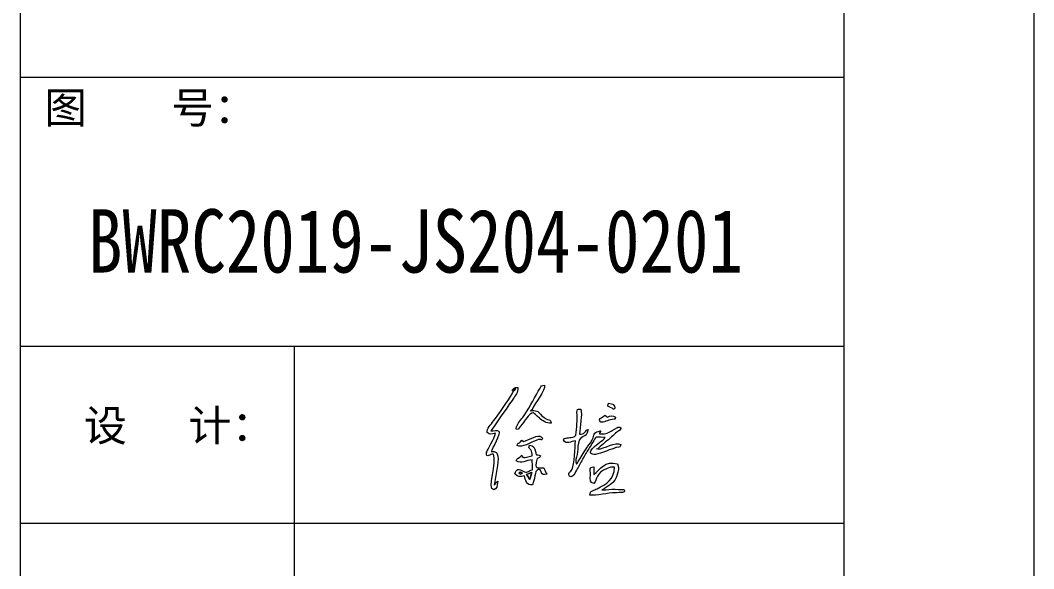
# Model space of a CAD drawing. Header units: millimetres. Extents: x 130143 to 328923, y 19139 to 134795.
# Drawn here: x 159743 to 166143, y 28475 to 31939 of the extents above; entities that cross this region are included whole.
import ezdxf
from ezdxf.enums import TextEntityAlignment as Align

# ---------------------------------------------------------------- set-up
doc = ezdxf.new("R2010")
doc.units = ezdxf.units.MM
doc.header["$LTSCALE"] = 10
doc.layers.add('邦威智能化', color=7, linetype='Continuous', lineweight=18)
doc.styles.get("Standard").update_dxf_attribs({"font": 'arial.ttf'})
doc.styles.add('仿宋体', font='', dxfattribs={"width": 0.8})
doc.styles.get('仿宋体').set_extended_font_data('宋体')

# ---------------------------------------------------------------- blocks, each defined once
blk = doc.blocks.new('图框')
for p, q in [((34698.4, 589.7), (34698.4, -29110.3)), ((34698.4, -14710), (41198.4, -14710)), ((34698.4, -16833.3), (41198.4, -16833.3)), ((36860.1, -16833.3), (36860.1, -23716)), ((34698.4, -18229.8), (41198.4, -18229.8))]:
    blk.add_line(p, q)
for points in [[(-2301.6, 1739.7), (42698.4, 1739.7), (42698.4, -30260.3), (-2301.6, -30260.3)], [(-801.6, 589.7), (41198.4, 589.7), (41198.4, -29110.3), (-801.6, -29110.3)]]:
    blk.add_lwpolyline(points, close=True)
blk.add_text('图       号：', height=245.65).set_placement((34889.6, -15073.6))
blk.add_text('设     计：', height=245.65).set_placement((35200, -17582.6), (36706.3, -17582.6), align=Align.ALIGNED)

msp = doc.modelspace()

# ---------------------------------------------------------------- linework, layer by layer
at = {"layer": '邦威智能化'}
for points, knots in [([(163095.84466, 29394.48688, 0), (163092.84164, 29427.29743, 0), (163077.97429, 29400.71281, 0), (163037.92095, 29441.59704, 0), (163037.92095, 29441.59704, 0), (163010.59625, 29469.48624, 0), (163015.2992, 29471.43678, 0), (162973.56118, 29474.40401, 0), (162973.56118, 29474.40401, 0), (162991.70527, 29525.36135, 0), (163064.12336, 29599.82818, 0), (163053.2283, 29634.21172, 0), (163053.2283, 29634.21172, 0), (163034.67401, 29634.58649, 0), (163033.67034, 29628.01531, 0), (163025.45059, 29614.5429, 0), (163025.45059, 29614.5429, 0), (162995.57928, 29565.57561, 0), (162966.43995, 29505.09077, 0), (162925.8705, 29443.57066, 0), (162925.8705, 29443.57066, 0), (162913.50908, 29424.82477, 0), (162891.33137, 29401.98845, 0), (162880.69243, 29378.95621, 0), (162880.69243, 29378.95621, 0), (162876.83435, 29370.60854, 0), (162866.18558, 29347.3737, 0), (162888.36797, 29356.3874, 0), (162888.36797, 29356.3874, 0), (162888.36797, 29356.3874, 0), (162935.04595, 29419.28647, 0), (162935.04595, 29419.28647, 0), (162935.04595, 29419.28647, 0), (162983.10945, 29482.19569, 0), (162980.99183, 29460.27426, 0), (163021.74214, 29425.67581, 0), (163021.74214, 29425.67581, 0), (163039.55171, 29410.55511, 0), (163068.59679, 29391.15819, 0), (163095.84466, 29394.48688, 0)], [0, 0, 0, 0, 38976.8465210166, 38976.8465210166, 38976.8465210166, 38976.8508084698, 77953.6930420333, 77953.6930420333, 77953.6930420333, 77953.6973294863, 116930.5395630499, 116930.5395630499, 116930.5395630499, 116930.543850503, 155907.3860840665, 155907.3860840665, 155907.3860840665, 155907.3903715196, 194884.2326050831, 194884.2326050831, 194884.2326050831, 194884.2368925363, 233861.0791260998, 233861.0791260998, 233861.0791260998, 233861.0834135529, 272837.9256471164, 272837.9256471164, 272837.9256471164, 272837.9299345698, 311814.7721681332, 311814.7721681332, 311814.7721681332, 311814.7764555863, 350791.6186891497, 350791.6186891497, 350791.6186891497, 350791.6229766027, 428745.3117311829, 428745.3117311829, 428745.3117311829, 428745.3117311829]), ([(162848.00561, 29599.90779, 0), (162848.00561, 29599.90779, 0), (162870.88976, 29610.57275, 0), (162870.88976, 29610.57275, 0), (162870.88976, 29610.57275, 0), (162859.66889, 29593.385, 0), (162867.94479, 29615.7586, 0), (162848.85174, 29578.57126, 0), (162848.85174, 29578.57126, 0), (162829.43192, 29540.76145, 0), (162759.04377, 29445.90242, 0), (162732.23627, 29408.00224, 0), (162732.23627, 29408.00224, 0), (162717.41438, 29387.03663, 0), (162687.16253, 29358.06636, 0), (162690.6962, 29335.1698, 0), (162690.6962, 29335.1698, 0), (162711.23418, 29317.04757, 0), (162718.88252, 29325.8645, 0), (162745.19978, 29330.39182, 0), (162745.19978, 29330.39182, 0), (162738.03782, 29299.12774, 0), (162691.81255, 29224.45534, 0), (162688.32385, 29210.70566, 0), (162688.32385, 29210.70566, 0), (162684.18471, 29194.42305, 0), (162688.49997, 29228.30496, 0), (162687.10808, 29203.27239, 0), (162687.10808, 29203.27239, 0), (162685.34285, 29171.56747, 0), (162711.36783, 29200.10453, 0), (162731.1057, 29198.87053, 0), (162731.1057, 29198.87053, 0), (162755.78179, 29150.55737, 0), (162688.02017, 28974.85241, 0), (162734.10604, 28973.63748, 0), (162734.10604, 28973.63748, 0), (162752.35454, 28976.19867, 0), (162754.61708, 28998.21028, 0), (162758.56777, 29028.40739, 0), (162758.56777, 29028.40739, 0), (162745.82953, 29020.14085, 0), (162745.85498, 29013.44419, 0), (162735.59892, 29001.63146, 0), (162735.59892, 29001.63146, 0), (162743.31732, 29064.13657, 0), (162766.21656, 29144.4019, 0), (162759.17532, 29186.1526, 0), (162759.17532, 29186.1526, 0), (162755.20206, 29209.73793, 0), (162747.78489, 29216.24846, 0), (162716.69595, 29216.16227, 0), (162716.69595, 29216.16227, 0), (162727.09132, 29243.57811, 0), (162776.76177, 29317.31186, 0), (162766.03822, 29344.28335, 0), (162766.03822, 29344.28335, 0), (162752.01794, 29352.51731, 0), (162736.64773, 29345.45023, 0), (162715.07577, 29345.32816, 0), (162715.07577, 29345.32816, 0), (162715.07577, 29345.32816, 0), (162855.17054, 29547.05479, 0), (162855.17054, 29547.05479, 0), (162855.17054, 29547.05479, 0), (162871.68921, 29572.62003, 0), (162886.86462, 29586.53005, 0), (162885.02104, 29619.28496, 0), (162885.02104, 29619.28496, 0), (162861.11302, 29620.75725, 0), (162861.55728, 29615.15039, 0), (162848.00561, 29599.90779, 0)], [0, 0, 0, 0, 39848.876408341, 39848.876408341, 39848.876408341, 39848.8839796276, 79697.7528166821, 79697.7528166821, 79697.7528166821, 79697.7603879686, 119546.6292250232, 119546.6292250232, 119546.6292250232, 119546.6367963097, 159395.5056333643, 159395.5056333643, 159395.5056333643, 159395.5132046508, 199244.3820417053, 199244.3820417053, 199244.3820417053, 199244.3896129919, 239093.2584500464, 239093.2584500464, 239093.2584500464, 239093.266021333, 278942.1348583875, 278942.1348583875, 278942.1348583875, 278942.142429674, 318791.0112667288, 318791.0112667288, 318791.0112667288, 318791.0188380151, 358639.8876750697, 358639.8876750697, 358639.8876750697, 358639.8952463561, 398488.7640834108, 398488.7640834108, 398488.7640834108, 398488.7716546973, 438337.6404917518, 438337.6404917518, 438337.6404917518, 438337.6480630384, 478186.5169000931, 478186.5169000931, 478186.5169000931, 478186.5244713793, 518035.393308434, 518035.393308434, 518035.393308434, 518035.4008797205, 557884.269716775, 557884.269716775, 557884.269716775, 557884.2772880616, 597733.1461251162, 597733.1461251162, 597733.1461251162, 597733.1536964028, 637582.0225334569, 637582.0225334569, 637582.0225334569, 637582.0301047438, 677430.898941798, 677430.898941798, 677430.898941798, 677430.9065130847, 757128.6517584805, 757128.6517584805, 757128.6517584805, 757128.6517584805]), ([(163457.48069, 29520.80564, 0), (163452.27867, 29495.85148, 0), (163446.85904, 29505.93784, 0), (163480.97869, 29488.08584, 0), (163480.97869, 29488.08584, 0), (163483.11945, 29486.97089, 0), (163483.91499, 29476.98015, 0), (163495.30758, 29485.34358, 0), (163495.30758, 29485.34358, 0), (163501.84579, 29490.14165, 0), (163505.16295, 29514.83684, 0), (163457.48069, 29520.80564, 0)], [0, 0, 0, 0, 33937.507461718, 33937.507461718, 33937.507461718, 33937.5088192183, 67875.014923436, 67875.014923436, 67875.014923436, 67875.0162809364, 135750.0298468721, 135750.0298468721, 135750.0298468721, 135750.0298468721]), ([(162970.03034, 29476.11641, 0), (162970.59528, 29476.63261, 0), (162971.15487, 29474.8186, 0), (162971.03418, 29474.06662, 0), (162971.03418, 29474.06662, 0), (162970.98448, 29473.75699, 0), (162971.46019, 29473.1872, 0), (162971.4434, 29473.22392, 0), (162971.4434, 29473.22392, 0), (162971.3623, 29473.39007, 0), (162960.64254, 29467.66375, 0), (162970.03034, 29476.11641, 0)], [0, 0, 0, 0, 34811.385793775, 34811.385793775, 34811.385793775, 34811.3871862304, 69622.7715875499, 69622.7715875499, 69622.7715875499, 69622.7729800053, 139245.5431750998, 139245.5431750998, 139245.5431750998, 139245.5431750998]), ([(163251.77437, 29318.99835, 0), (163235.68613, 29297.03359, 0), (163209.20964, 29306.00206, 0), (163190.61201, 29300.55898, 0), (163190.61201, 29300.55898, 0), (163170.66251, 29294.71467, 0), (163181.54222, 29301.40219, 0), (163174.77953, 29288.13831, 0), (163174.77953, 29288.13831, 0), (163187.46007, 29254.31327, 0), (163224.41191, 29282.44636, 0), (163249.16837, 29282.26715, 0), (163249.16837, 29282.26715, 0), (163246.18735, 29241.29135, 0), (163242.63131, 29132.27967, 0), (163228.62036, 29104.74087, 0), (163228.62036, 29104.74087, 0), (163217.60586, 29083.07908, 0), (163196.98794, 29083.52985, 0), (163212.56926, 29058.94345, 0), (163212.56926, 29058.94345, 0), (163231.61874, 29043.24373, 0), (163247.95478, 29083.74912, 0), (163260.61687, 29106.24111, 0), (163260.61687, 29106.24111, 0), (163273.26811, 29128.7008, 0), (163285.58307, 29150.12551, 0), (163298.62069, 29174.32111, 0), (163298.62069, 29174.32111, 0), (163311.65743, 29198.51118, 0), (163324.72887, 29219.52521, 0), (163338.04407, 29240.11445, 0), (163338.04407, 29240.11445, 0), (163349.66347, 29258.08899, 0), (163368.13072, 29292.93227, 0), (163379.47668, 29306.765, 0), (163379.47668, 29306.765, 0), (163379.47668, 29306.765, 0), (163436.73808, 29303.9038, 0), (163436.73808, 29303.9038, 0), (163436.73808, 29303.9038, 0), (163421.01607, 29281.35847, 0), (163383.90544, 29263.57898, 0), (163360.06052, 29237.81143, 0), (163360.06052, 29237.81143, 0), (163346.19246, 29222.8238, 0), (163330.02905, 29198.65916, 0), (163365.04502, 29196.21503, 0), (163365.04502, 29196.21503, 0), (163386.46555, 29194.72229, 0), (163463.40422, 29226.04508, 0), (163490.57972, 29235.14214, 0), (163490.57972, 29235.14214, 0), (163493.24613, 29236.02999, 0), (163500.23928, 29238.50339, 0), (163500.56735, 29238.60387, 0), (163500.56735, 29238.60387, 0), (163500.56735, 29238.60387, 0), (163507.41469, 29240.52216, 0), (163507.41469, 29240.52216, 0), (163507.41469, 29240.52216, 0), (163538.29135, 29247.90784, 0), (163528.82475, 29236.17258, 0), (163535.24426, 29259.06534, 0), (163535.24426, 29259.06534, 0), (163499.84177, 29282.81193, 0), (163429.86231, 29229.08635, 0), (163390.53618, 29230.86109, 0), (163390.53618, 29230.86109, 0), (163403.01536, 29250.23465, 0), (163446.56947, 29279.39522, 0), (163466.19855, 29297.05968, 0), (163466.19855, 29297.05968, 0), (163501.00911, 29328.38932, 0), (163484.95428, 29319.88376, 0), (163522.7283, 29345.40069, 0), (163522.7283, 29345.40069, 0), (163527.28826, 29348.47449, 0), (163529.64147, 29348.93052, 0), (163532.23467, 29353.88537, 0), (163532.23467, 29353.88537, 0), (163536.04666, 29361.1685, 0), (163540.88618, 29372.73329, 0), (163517.84292, 29369.09839, 0), (163517.84292, 29369.09839, 0), (163517.84292, 29369.09839, 0), (163474.03478, 29343.3022, 0), (163474.03478, 29343.3022, 0), (163474.03478, 29343.3022, 0), (163450.92303, 29331.28989, 0), (163433.86918, 29322.95602, 0), (163402.06381, 29327.80575, 0), (163402.06381, 29327.80575, 0), (163399.86952, 29338.76398, 0), (163399.13577, 29321.57747, 0), (163409.91645, 29346.76488, 0), (163409.91645, 29346.76488, 0), (163409.91645, 29346.76488, 0), (163379.30789, 29337.19794, 0), (163379.30789, 29337.19794, 0), (163379.30789, 29337.19794, 0), (163354.54416, 29317.26088, 0), (163379.78997, 29315.46611, 0), (163327.33035, 29248.87828, 0), (163327.33035, 29248.87828, 0), (163327.33035, 29248.87828, 0), (163255.92507, 29135.4206, 0), (163255.92507, 29135.4206, 0), (163255.92507, 29135.4206, 0), (163244.51701, 29158.02134, 0), (163256.61894, 29168.15391, 0), (163260.77768, 29197.27971, 0), (163260.77768, 29197.27971, 0), (163264.0133, 29219.91216, 0), (163262.71697, 29240.17527, 0), (163267.8203, 29267.30617, 0), (163267.8203, 29267.30617, 0), (163279.55845, 29329.62549, 0), (163317.32622, 29287.29318, 0), (163329.45298, 29354.50717, 0), (163329.45298, 29354.50717, 0), (163315.29119, 29351.64736, 0), (163323.61493, 29349.93702, 0), (163306.61698, 29334.74279, 0), (163306.61698, 29334.74279, 0), (163298.1949, 29327.21841, 0), (163289.98891, 29322.80713, 0), (163274.37436, 29325.31336, 0), (163274.37436, 29325.31336, 0), (163277.41339, 29371.35033, 0), (163293.95935, 29447.75776, 0), (163283.60321, 29481.93002, 0), (163283.60321, 29481.93002, 0), (163259.41083, 29484.45751, 0), (163258.2138, 29480.03857, 0), (163258.8618, 29461.49595, 0), (163258.8618, 29461.49595, 0), (163260.4515, 29415.81634, 0), (163258.86987, 29364.40691, 0), (163251.77437, 29318.99835, 0)], [0, 0, 0, 0, 39147.1095995892, 39147.1095995892, 39147.1095995892, 39147.1236925486, 78294.2191991784, 78294.2191991784, 78294.2191991784, 78294.2332921378, 117441.3287987674, 117441.3287987674, 117441.3287987674, 117441.3428917268, 156588.4383983566, 156588.4383983566, 156588.4383983566, 156588.452491316, 195735.5479979457, 195735.5479979457, 195735.5479979457, 195735.5620909052, 234882.6575975348, 234882.6575975348, 234882.6575975348, 234882.6716904944, 274029.767197124, 274029.767197124, 274029.767197124, 274029.7812900836, 313176.8767967133, 313176.8767967133, 313176.8767967133, 313176.8908896726, 352323.9863963024, 352323.9863963024, 352323.9863963024, 352324.0004892618, 391471.0959958915, 391471.0959958915, 391471.0959958915, 391471.110088851, 430618.2055954806, 430618.2055954806, 430618.2055954806, 430618.21968844, 469765.3151950697, 469765.3151950697, 469765.3151950697, 469765.3292880292, 508912.4247946589, 508912.4247946589, 508912.4247946589, 508912.4388876183, 548059.5343942482, 548059.5343942482, 548059.5343942482, 548059.5484872074, 587206.6439938373, 587206.6439938373, 587206.6439938373, 587206.658086797, 626353.7535934264, 626353.7535934264, 626353.7535934264, 626353.7676863857, 665500.8631930157, 665500.8631930157, 665500.8631930157, 665500.8772859749, 704647.9727926048, 704647.9727926048, 704647.9727926048, 704647.9868855641, 743795.0823921937, 743795.0823921937, 743795.0823921937, 743795.0964851534, 782942.1919917829, 782942.1919917829, 782942.1919917829, 782942.2060847427, 822089.3015913722, 822089.3015913722, 822089.3015913722, 822089.3156843322, 861236.4111909613, 861236.4111909613, 861236.4111909613, 861236.4252839208, 900383.5207905507, 900383.5207905507, 900383.5207905507, 900383.5348835099, 939530.6303901394, 939530.6303901394, 939530.6303901394, 939530.6444830992, 978677.7399897294, 978677.7399897294, 978677.7399897294, 978677.7540826881, 1017824.849589318, 1017824.849589318, 1017824.849589318, 1017824.863682277, 1056971.9591889069, 1056971.9591889069, 1056971.9591889069, 1056971.9732818659, 1096119.0687884961, 1096119.0687884961, 1096119.0687884961, 1096119.0828814551, 1135266.178388085, 1135266.178388085, 1135266.178388085, 1135266.192481044, 1174413.2879876739, 1174413.2879876739, 1174413.2879876739, 1174413.3020806341, 1213560.397587263, 1213560.397587263, 1213560.397587263, 1213560.411680223, 1252707.5071868531, 1252707.5071868531, 1252707.5071868531, 1252707.5212798109, 1291854.6167864411, 1291854.6167864411, 1291854.6167864411, 1291854.630879401, 1331001.72638603, 1331001.72638603, 1331001.72638603, 1331001.7404789899, 1409295.9455852089, 1409295.9455852089, 1409295.9455852089, 1409295.9455852089]), ([(163451.33194, 29432.07232, 0), (163433.35171, 29441.11202, 0), (163454.55357, 29431.2603, 0), (163435.19319, 29444.45766, 0), (163435.19319, 29444.45766, 0), (163408.14259, 29422.67571, 0), (163410.85053, 29432.44441, 0), (163398.96732, 29415.93581, 0), (163398.96732, 29415.93581, 0), (163398.96732, 29415.93581, 0), (163408.76072, 29400.51935, 0), (163408.76072, 29400.51935, 0), (163408.76072, 29400.51935, 0), (163429.1851, 29398.72142, 0), (163451.03298, 29411.16346, 0), (163482.00132, 29418.30756, 0), (163482.00132, 29418.30756, 0), (163505.80217, 29423.80027, 0), (163495.08169, 29409.44744, 0), (163501.4279, 29432.59018, 0), (163501.4279, 29432.59018, 0), (163484.90716, 29446.34132, 0), (163468.13971, 29440.60449, 0), (163451.33194, 29432.07232, 0)], [0, 0, 0, 0, 36871.8335420678, 36871.8335420678, 36871.8335420678, 36871.8361230961, 73743.6670841356, 73743.6670841356, 73743.6670841356, 73743.669665164, 110615.5006262035, 110615.5006262035, 110615.5006262035, 110615.5032072318, 147487.3341682712, 147487.3341682712, 147487.3341682712, 147487.3367492996, 184359.1677103391, 184359.1677103391, 184359.1677103391, 184359.1702913674, 258102.8347944747, 258102.8347944747, 258102.8347944747, 258102.8347944747]), ([(162910.2949, 29287.37716, 0), (162882.21368, 29248.7853, 0), (162889.49065, 29284.05215, 0), (162881.39719, 29253.52175, 0), (162881.39719, 29253.52175, 0), (162909.99989, 29236.35108, 0), (162968.89881, 29272.20847, 0), (163005.48495, 29287.63898, 0), (163005.48495, 29287.63898, 0), (163038.79354, 29301.69556, 0), (163030.96409, 29275.03625, 0), (163041.52564, 29299.91853, 0), (163041.52564, 29299.91853, 0), (163023.36699, 29327.49354, 0), (162982.88535, 29302.74015, 0), (162933.85543, 29283.20988, 0), (162933.85543, 29283.20988, 0), (162912.00076, 29274.50657, 0), (162929.90682, 29273.83882, 0), (162910.2949, 29287.37716, 0)], [0, 0, 0, 0, 36391.6027732754, 36391.6027732754, 36391.6027732754, 36391.6049567716, 72783.2055465508, 72783.2055465508, 72783.2055465508, 72783.2077300469, 109174.8083198261, 109174.8083198261, 109174.8083198261, 109174.8105033223, 145566.4110931015, 145566.4110931015, 145566.4110931015, 145566.4132765978, 218349.6166396523, 218349.6166396523, 218349.6166396523, 218349.6166396523]), ([(162976.24536, 29188.01299, 0), (162966.628, 29185.90407, 0), (162929.50563, 29174.37666, 0), (162922.33124, 29177.55865, 0), (162922.33124, 29177.55865, 0), (162900.5469, 29187.20893, 0), (162927.23409, 29170.43645, 0), (162915.73875, 29183.80069, 0), (162915.73875, 29183.80069, 0), (162915.73875, 29183.80069, 0), (162909.77212, 29192.52857, 0), (162909.77212, 29192.52857, 0), (162909.77212, 29192.52857, 0), (162903.84462, 29184.60947, 0), (162910.22366, 29191.38415, 0), (162902.89214, 29183.62234, 0), (162902.89214, 29183.62234, 0), (162902.03769, 29182.71589, 0), (162899.01364, 29179.59976, 0), (162897.9714, 29178.68943, 0), (162897.9714, 29178.68943, 0), (162880.60852, 29163.55378, 0), (162885.01689, 29180.38303, 0), (162875.29628, 29157.27713, 0), (162875.29628, 29157.27713, 0), (162907.46737, 29132.90351, 0), (162938.50388, 29161.67411, 0), (162976.82222, 29162.91398, 0), (162976.82222, 29162.91398, 0), (162976.82222, 29162.91398, 0), (162977.06721, 29099.06831, 0), (162977.06721, 29099.06831, 0), (162977.06721, 29099.06831, 0), (162948.63353, 29093.44009, 0), (162944.47955, 29074.41477, 0), (162919.78575, 29090.85028, 0), (162919.78575, 29090.85028, 0), (162894.92743, 29107.39161, 0), (162872.27788, 29106.881, 0), (162867.38042, 29073.36478, 0), (162867.38042, 29073.36478, 0), (162885.24973, 29053.35117, 0), (162901.19806, 29054.44393, 0), (162924.99613, 29061.93352, 0), (162924.99613, 29061.93352, 0), (162937.59499, 29036.50432, 0), (162935.61829, 28998.92346, 0), (162978.68009, 29004.41574, 0), (162978.68009, 29004.41574, 0), (162998.6965, 29063.39858, 0), (162992.06149, 29105.41871, 0), (163020.02118, 29101.66266, 0), (163020.02118, 29101.66266, 0), (163040.84188, 29098.87097, 0), (163023.76763, 29056.34584, 0), (163068.29037, 29073.06042, 0), (163068.29037, 29073.06042, 0), (163063.89971, 29087.64941, 0), (163068.51509, 29073.50644, 0), (163063.0947, 29082.95202, 0), (163063.0947, 29082.95202, 0), (163063.0947, 29082.95202, 0), (163050.38864, 29111.21157, 0), (163050.38864, 29111.21157, 0), (163050.38864, 29111.21157, 0), (163007.64232, 29120.65322, 0), (162987.76301, 29087.61331, 0), (163007.84736, 29170.87135, 0), (163007.84736, 29170.87135, 0), (163027.49159, 29182.02231, 0), (163020.09489, 29169.93213, 0), (163029.08237, 29187.8697, 0), (163029.08237, 29187.8697, 0), (162997.7208, 29205.90857, 0), (163005.87695, 29175.20316, 0), (162995.86569, 29216.18847, 0), (162995.86569, 29216.18847, 0), (162990.84449, 29236.74318, 0), (162986.76835, 29254.45782, 0), (162958.85054, 29254.76444, 0), (162958.85054, 29254.76444, 0), (162951.90713, 29227.58291, 0), (162955.52005, 29245.64014, 0), (162967.34911, 29224.99095, 0), (162967.34911, 29224.99095, 0), (162973.70651, 29213.89198, 0), (162976.48213, 29203.48134, 0), (162976.24536, 29188.01299, 0)], [0, 0, 0, 0, 39092.1967936022, 39092.1967936022, 39092.1967936022, 39092.2057848074, 78184.3935872044, 78184.3935872044, 78184.3935872044, 78184.4025784096, 117276.5903808064, 117276.5903808064, 117276.5903808064, 117276.5993720117, 156368.7871744087, 156368.7871744087, 156368.7871744087, 156368.796165614, 195460.9839680109, 195460.9839680109, 195460.9839680109, 195460.9929592161, 234553.1807616131, 234553.1807616131, 234553.1807616131, 234553.1897528183, 273645.3775552152, 273645.3775552152, 273645.3775552152, 273645.3865464206, 312737.5743488174, 312737.5743488174, 312737.5743488174, 312737.5833400229, 351829.7711424196, 351829.7711424196, 351829.7711424196, 351829.7801336248, 390921.9679360218, 390921.9679360218, 390921.9679360218, 390921.9769272271, 430014.1647296238, 430014.1647296238, 430014.1647296238, 430014.1737208292, 469106.3615232262, 469106.3615232262, 469106.3615232262, 469106.3705144315, 508198.5583168282, 508198.5583168282, 508198.5583168282, 508198.5673080335, 547290.7551104304, 547290.7551104304, 547290.7551104304, 547290.7641016358, 586382.9519040328, 586382.9519040328, 586382.9519040328, 586382.9608952383, 625475.1486976347, 625475.1486976347, 625475.1486976347, 625475.1576888403, 664567.3454912369, 664567.3454912369, 664567.3454912369, 664567.3544824423, 703659.5422848392, 703659.5422848392, 703659.5422848392, 703659.5512760446, 742751.7390784413, 742751.7390784413, 742751.7390784413, 742751.7480696465, 781843.9358720437, 781843.9358720437, 781843.9358720437, 781843.9448632487, 820936.1326656457, 820936.1326656457, 820936.1326656457, 820936.1416568508, 899120.5262528502, 899120.5262528502, 899120.5262528502, 899120.5262528502]), ([(163384.60197, 29233.57178, 0), (163384.60197, 29233.57178, 0), (163386.36434, 29230.77069, 0), (163386.36434, 29230.77069, 0), (163386.36434, 29230.77069, 0), (163386.16918, 29231.07425, 0), (163383.68684, 29232.95866, 0), (163384.60197, 29233.57178, 0)], [0, 0, 0, 0, 33502.0550999903, 33502.0550999903, 33502.0550999903, 33502.0561050519, 100506.1652999708, 100506.1652999708, 100506.1652999708, 100506.1652999708]), ([(163365.7499, 29069.22651, 0), (163365.7499, 29069.22651, 0), (163366.00284, 29118.36501, 0), (163366.00284, 29118.36501, 0), (163366.00284, 29118.36501, 0), (163333.64004, 29116.84417, 0), (163344.48901, 29103.7992, 0), (163343.32471, 29067.07481, 0), (163343.32471, 29067.07481, 0), (163342.37093, 29036.99787, 0), (163337.06836, 29017.14168, 0), (163365.9134, 29012.82382, 0), (163365.9134, 29012.82382, 0), (163388.67028, 29037.64301, 0), (163375.34676, 29081.34923, 0), (163449.47133, 29108.77919, 0), (163449.47133, 29108.77919, 0), (163466.27088, 29114.99864, 0), (163474.84519, 29117.71169, 0), (163496.63297, 29115.46806, 0), (163496.63297, 29115.46806, 0), (163492.36396, 29038.12802, 0), (163447.23458, 29010.35463, 0), (163385.2924, 28980.4135, 0), (163385.2924, 28980.4135, 0), (163375.87844, 28975.86147, 0), (163366.39669, 28971.55854, 0), (163357.53681, 28966.57161, 0), (163357.53681, 28966.57161, 0), (163343.713, 28958.78558, 0), (163342.21424, 28959.23599, 0), (163339.76312, 28939.65377, 0), (163339.76312, 28939.65377, 0), (163382.09096, 28933.36468, 0), (163454.61158, 28955.14787, 0), (163502.26407, 28954.75344, 0), (163502.26407, 28954.75344, 0), (163502.26407, 28954.75344, 0), (163546.47407, 28957.15186, 0), (163546.47407, 28957.15186, 0), (163546.47407, 28957.15186, 0), (163558.52833, 28960.34427, 0), (163551.37442, 28957.50533, 0), (163559.4742, 28962.27963, 0), (163559.4742, 28962.27963, 0), (163555.85633, 28982.17805, 0), (163558.95136, 28972.23794, 0), (163499.45528, 28976.83037, 0), (163499.45528, 28976.83037, 0), (163466.55346, 28979.37188, 0), (163454.68468, 28971.5046, 0), (163421.78456, 28973.91539, 0), (163421.78456, 28973.91539, 0), (163446.73977, 28999.9925, 0), (163497.13565, 28999.16341, 0), (163517.78747, 29084.04889, 0), (163517.78747, 29084.04889, 0), (163524.82797, 29113.00141, 0), (163521.57241, 29112.71857, 0), (163514.77992, 29136.79611, 0), (163514.77992, 29136.79611, 0), (163435.45141, 29158.99483, 0), (163406.52382, 29104.49365, 0), (163365.7499, 29069.22651, 0)], [0, 0, 0, 0, 37734.6236381504, 37734.6236381504, 37734.6236381504, 37734.6300530364, 75469.2472763008, 75469.2472763008, 75469.2472763008, 75469.2536911869, 113203.8709144512, 113203.8709144512, 113203.8709144512, 113203.8773293372, 150938.4945526017, 150938.4945526017, 150938.4945526017, 150938.5009674877, 188673.1181907521, 188673.1181907521, 188673.1181907521, 188673.1246056381, 226407.7418289026, 226407.7418289026, 226407.7418289026, 226407.7482437885, 264142.3654670531, 264142.3654670531, 264142.3654670531, 264142.3718819391, 301876.9891052036, 301876.9891052036, 301876.9891052036, 301876.9955200894, 339611.6127433538, 339611.6127433538, 339611.6127433538, 339611.6191582399, 377346.2363815043, 377346.2363815043, 377346.2363815043, 377346.2427963905, 415080.8600196547, 415080.8600196547, 415080.8600196547, 415080.8664345407, 452815.4836578052, 452815.4836578052, 452815.4836578052, 452815.4900726912, 490550.1072959556, 490550.1072959556, 490550.1072959556, 490550.1137108416, 528284.7309341058, 528284.7309341058, 528284.7309341058, 528284.7373489921, 566019.3545722563, 566019.3545722563, 566019.3545722563, 566019.3609871424, 641488.6018485572, 641488.6018485572, 641488.6018485572, 641488.6018485572]), ([(162892.60884, 29078.91761, 0), (162897.212, 29092.89678, 0), (162908.31118, 29082.64748, 0), (162913.74294, 29076.98309, 0), (162913.74294, 29076.98309, 0), (162902.26185, 29071.70792, 0), (162905.48462, 29068.71212, 0), (162892.60884, 29078.91761, 0)], [0, 0, 0, 0, 34103.7325042185, 34103.7325042185, 34103.7325042185, 34103.7335273304, 102311.1975126554, 102311.1975126554, 102311.1975126554, 102311.1975126554]), ([(162939.50687, 29070.00631, 0), (162948.75302, 29072.91213, 0), (162963.5329, 29079.55216, 0), (162973.20208, 29083.15008, 0), (162973.20208, 29083.15008, 0), (162973.20208, 29083.15008, 0), (162961.45049, 29039.33392, 0), (162961.45049, 29039.33392, 0), (162961.45049, 29039.33392, 0), (162952.38097, 29051.02701, 0), (162949.30598, 29058.54777, 0), (162939.50687, 29070.00631, 0)], [0, 0, 0, 0, 34155.953997966, 34155.953997966, 34155.953997966, 34155.9553642041, 68311.9079959319, 68311.9079959319, 68311.9079959319, 68311.9093621701, 136623.8159918639, 136623.8159918639, 136623.8159918639, 136623.8159918639]), ([(163417.73921, 28974.22439, 0), (163418.14319, 28974.40911, 0), (163418.83167, 28973.82218, 0), (163418.76709, 28973.38448, 0), (163418.76709, 28973.38448, 0), (163418.7378, 28973.20202, 0), (163419.1927, 28973.03259, 0), (163419.18806, 28973.039, 0), (163419.18806, 28973.039, 0), (163419.10294, 28973.10938, 0), (163411.81005, 28971.48947, 0), (163417.73921, 28974.22439, 0)], [0, 0, 0, 0, 33101.4087230869, 33101.4087230869, 33101.4087230869, 33101.4100471432, 66202.8174461738, 66202.8174461738, 66202.8174461738, 66202.8187702301, 132405.6348923476, 132405.6348923476, 132405.6348923476, 132405.6348923476])]:
    msp.add_open_spline(points, degree=3, knots=knots, dxfattribs=at)
at = {"layer": '邦威智能化', "color": 7}
for points, knots in [([(162892.60884, 29078.91761, 0), (162905.48462, 29068.71212, 0), (162902.26185, 29071.70792, 0), (162913.74294, 29076.98309, 0), (162913.74294, 29076.98309, 0), (162908.31118, 29082.64748, 0), (162897.212, 29092.89678, 0), (162892.60884, 29078.91761, 0)], [0, 0, 0, 0, 34103.4598265815, 34103.4598265815, 34103.4598265815, 34103.4608496853, 102310.3794797446, 102310.3794797446, 102310.3794797446, 102310.3794797446]), ([(162939.50687, 29070.00631, 0), (162949.30598, 29058.54777, 0), (162952.38097, 29051.02701, 0), (162961.45049, 29039.33392, 0), (162961.45049, 29039.33392, 0), (162961.45049, 29039.33392, 0), (162973.20208, 29083.15008, 0), (162973.20208, 29083.15008, 0), (162973.20208, 29083.15008, 0), (162963.5329, 29079.55216, 0), (162948.75302, 29072.91213, 0), (162939.50687, 29070.00631, 0)], [0, 0, 0, 0, 34150.9038353392, 34150.9038353392, 34150.9038353392, 34150.9052013753, 68301.8076706784, 68301.8076706784, 68301.8076706784, 68301.8090367145, 136603.6153413567, 136603.6153413567, 136603.6153413567, 136603.6153413567])]:
    msp.add_open_spline(points, degree=3, knots=knots, dxfattribs=at)

# ---------------------------------------------------------------- block references
at = {"layer": '邦威智能化', "xscale": 0.8000000000029104, "yscale": 0.7999999999992724, "zscale": 0.8}
msp.add_blockref('图框', (131984.48399, 43347.2057, 0), dxfattribs=at)

# ---------------------------------------------------------------- texts
at = {"layer": '邦威智能化', "color": 0, "insert": (160170.7145, 30339.13315, 0), "char_height": 400, "width": 6746.6666667, "attachment_point": 7, "style": '仿宋体'}
msp.add_mtext('BWRC2019-JS204-0201', dxfattribs=at)

doc.saveas('drawing.dxf')
